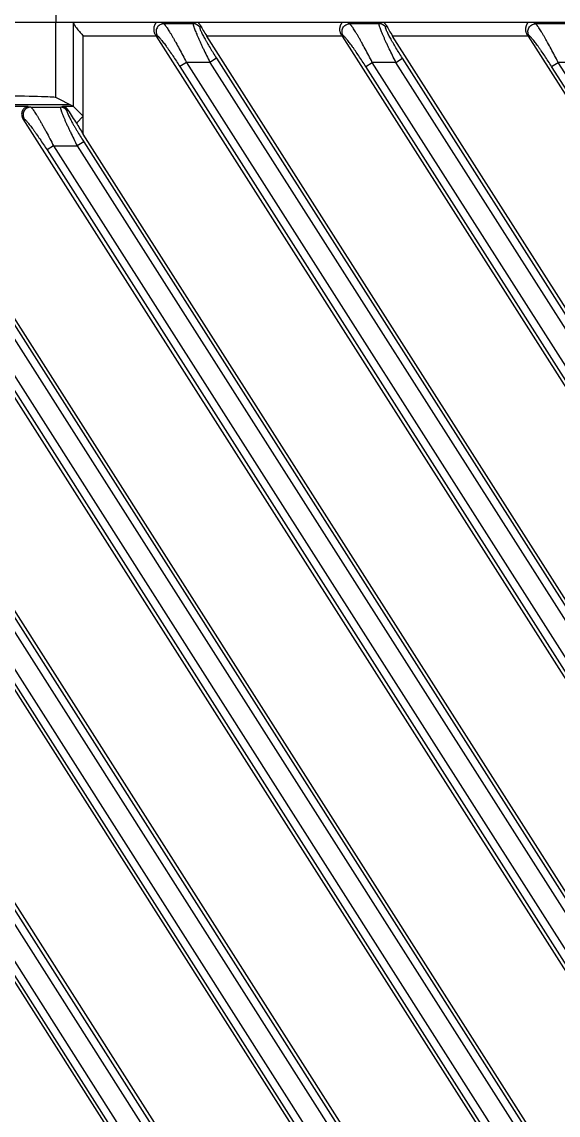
# Model space of a CAD drawing. Header units: millimetres. Extents: x 562 to 17351, y 2396 to 6995.
# Drawn here: x 15057.1 to 15084.8, y 4487.3 to 4543.8 of the extents above; entities that cross this region are included whole.
import ezdxf

# ---------------------------------------------------------------- set-up
doc = ezdxf.new("R2010")
doc.units = ezdxf.units.MM

# ---------------------------------------------------------------- blocks, each defined once
blk = doc.blocks.new('DTGCNV')
at = {"color": 7, "linetype": 'Continuous'}
for p, q in [((13316.618, 5010.197), (12716.618, 5010.197)), ((13236.667, 5006.326), (13236.667, 5010.197)), ((13237.593, 5005.862), (13237.593, 5010.16)), ((13242.142, 5010.197), (13242.25, 5010.138)), ((13243.773, 5010.138), (13242.25, 5010.138)), ((13243.806, 5010.197), (13243.773, 5010.138)), ((13244.154, 5010.035), (13244.109, 5009.954)), ((13251.854, 5010.138), (13251.746, 5010.197)), ((13253.377, 5010.138), (13251.854, 5010.138)), ((13253.377, 5010.138), (13253.41, 5010.197)), ((13253.758, 5010.035), (13253.714, 5009.954)), ((13261.458, 5010.138), (13261.35, 5010.197)), ((13262.982, 5010.138), (13261.458, 5010.138)), ((13241.862, 5009.497), (13238.093, 5009.497)), ((13238.093, 5004.433), (13238.093, 5009.497)), ((13241.805, 5009.585), (13241.914, 5009.526)), ((13241.862, 5009.497), (13311.536, 4900.131)), ((13251.466, 5009.497), (13244.47, 5009.497)), ((13312.208, 4903.17), (13244.47, 5009.497)), ((13251.518, 5009.526), (13251.409, 5009.585)), ((13251.466, 5009.497), (13315.884, 4908.381)), ((13261.07, 5009.497), (13254.074, 5009.497)), ((13315.918, 4912.422), (13254.074, 5009.497)), ((13261.122, 5009.526), (13261.013, 5009.585)), ((13261.07, 5009.497), (13275.146, 4987.402)), ((13244.973, 5008.36), (13244.637, 5008.146)), ((13244.973, 5008.36), (13310.593, 4905.357)), ((13254.241, 5008.146), (13254.577, 5008.36)), ((13314.903, 4913.668), (13254.577, 5008.36)), ((13243.417, 5008.146), (13243.081, 5007.932)), ((13243.081, 5007.932), (13309.921, 4903.013)), ((13244.637, 5008.146), (13243.417, 5008.146)), ((13243.417, 5008.146), (13310.257, 4903.227)), ((13244.637, 5008.146), (13310.257, 4905.143)), ((13252.685, 5007.932), (13253.021, 5008.146)), ((13314.231, 4911.324), (13252.685, 5007.932)), ((13254.241, 5008.146), (13253.021, 5008.146)), ((13314.567, 4911.538), (13253.021, 5008.146)), ((13314.567, 4913.454), (13254.241, 5008.146)), ((13262.289, 5007.932), (13262.625, 5008.146)), ((13275.49, 4987.21), (13262.289, 5007.932)), ((13263.845, 5008.146), (13262.625, 5008.146)), ((13275.826, 4987.424), (13262.625, 5008.146)), ((13237.593, 5005.863), (13236.667, 5006.326)), ((13237.419, 5005.95), (13179.817, 5005.95)), ((13235.252, 5005.863), (13227.408, 5005.863)), ((13235.252, 5005.863), (13235.377, 5005.836)), ((13235.377, 5005.836), (13236.921, 5005.836)), ((13236.921, 5005.836), (13237.012, 5005.863)), ((13237.593, 5005.863), (13237.012, 5005.863)), ((13237.317, 5005.668), (13237.257, 5005.65)), ((13238.093, 5005.363), (13237.593, 5005.862)), ((13206.16, 5005.237), (13315.884, 4833.005)), ((13315.918, 4837.045), (13208.688, 5005.363)), ((13215.764, 5005.237), (13315.884, 4848.08)), ((13315.918, 4852.12), (13218.292, 5005.363)), ((13225.368, 5005.237), (13311.536, 4869.98)), ((13311.784, 4873.685), (13227.896, 5005.363)), ((13234.972, 5005.237), (13235.041, 5005.222)), ((13234.972, 5005.237), (13311.536, 4885.056)), ((13237.74, 5005.01), (13238.093, 5005.363)), ((13312.208, 4888.095), (13238.093, 5004.433)), ((13314.567, 4836.161), (13207.746, 5003.836)), ((13314.567, 4838.077), (13208.966, 5003.836)), ((13314.903, 4838.291), (13209.302, 5004.051)), ((13314.567, 4851.236), (13217.35, 5003.836)), ((13314.567, 4853.152), (13218.571, 5003.836)), ((13314.903, 4853.366), (13218.907, 5004.051)), ((13226.954, 5003.836), (13310.257, 4873.076)), ((13228.175, 5003.836), (13310.257, 4874.992)), ((13228.511, 5004.051), (13310.593, 4875.206)), ((13236.558, 5003.836), (13236.222, 5003.622)), ((13236.558, 5003.836), (13237.779, 5003.836)), ((13236.558, 5003.836), (13310.257, 4888.152)), ((13238.115, 5004.051), (13237.779, 5003.836)), ((13237.779, 5003.836), (13310.257, 4890.068)), ((13238.115, 5004.051), (13310.593, 4890.282)), ((13314.231, 4835.947), (13207.41, 5003.622)), ((13314.231, 4851.022), (13217.014, 5003.622)), ((13226.618, 5003.622), (13309.921, 4872.862)), ((13236.222, 5003.622), (13309.921, 4887.937)), ((13236.667, 4676.569), (13236.667, 4672.697)), ((13316.618, 4672.697), (12717.118, 4672.697))]:
    blk.add_line(p, q, dxfattribs=at)
for centre, radius, start, end in [((13243.772, 5009.737), 0.402, 32.7568, 89.7432), ((13253.376, 5009.737), 0.402, 32.7568, 89.7432), ((13236.92, 5005.437), 0.399, 32.3207, 89.8089)]:
    blk.add_arc(centre, radius, start, end, dxfattribs=at)
for centre, major_axis, ratio, start_param, end_param in [((13237.582, 5009.497), (0, 0.7), 0.052408, -0.329, 0), ((13244.543, 5009.497), (-0.449, 0.699), 0.073624, 0.647746, 1.523567), ((13254.147, 5009.497), (-0.449, 0.699), 0.073624, 0.647746, 1.523567), ((13241.789, 5009.497), (-0.449, 0.699), 0.073624, -1.618026, -1.492115), ((13251.393, 5009.497), (-0.449, 0.699), 0.073624, -1.618026, -1.492115), ((13260.997, 5009.497), (-0.449, 0.699), 0.073624, -1.618026, -1.492115), ((13233.671, 5006.322), (3, 0), 0.026186, 0.05236, 1.570796), ((13237.552, 5005.363), (-0.321, 0.499), 0.073624, 0.868345, 2.307035), ((13237.592, 5005.363), (0, 0.5), 0.052408, -0.05236, -0.02618), ((13235.312, 5005.45), (0.394, -0.086), 0.992492, -2.706869, -2.364001), ((13238.093, 5004.514), (-0.499, 0.789), 0.046753, 0.861144, 1.644612), ((13237.582, 4673.397), (0, 0.7), 0.052408, -3.141593, -2.812592)]:
    blk.add_ellipse(centre, major_axis=major_axis, ratio=ratio, start_param=start_param, end_param=end_param, dxfattribs=at)
for points, knots in [([(13237.593, 5010.16), (13237.594, 5010.156), (13237.596, 5010.148), (13237.6, 5010.136), (13237.606, 5010.123), (13237.616, 5010.102), (13237.632, 5010.075), (13237.655, 5010.04), (13237.682, 5010.002), (13237.723, 5009.947), (13237.779, 5009.874), (13237.853, 5009.784), (13237.93, 5009.69), (13238.011, 5009.594), (13238.065, 5009.53), (13238.093, 5009.497)], [0, 0, 0, 0, 0.013463, 0.028958, 0.046471, 0.065932, 0.110248, 0.160922, 0.216933, 0.277361, 0.408429, 0.549248, 0.696374, 0.84732, 1, 1, 1, 1]), ([(13241.816, 5010.197), (13241.819, 5010.197), (13241.823, 5010.197), (13241.828, 5010.196), (13241.831, 5010.195), (13241.833, 5010.193), (13241.835, 5010.19), (13241.836, 5010.186), (13241.836, 5010.182), (13241.835, 5010.177), (13241.832, 5010.17), (13241.827, 5010.161), (13241.821, 5010.15), (13241.814, 5010.138), (13241.807, 5010.125), (13241.799, 5010.111), (13241.787, 5010.089), (13241.773, 5010.059), (13241.758, 5010.02), (13241.744, 5009.975), (13241.735, 5009.927), (13241.729, 5009.874), (13241.729, 5009.818), (13241.736, 5009.759), (13241.75, 5009.699), (13241.773, 5009.64), (13241.794, 5009.603), (13241.805, 5009.585)], [0, 0, 0, 0, 0.012577, 0.017811, 0.022415, 0.026524, 0.030371, 0.038422, 0.043171, 0.048577, 0.06156, 0.077442, 0.095999, 0.116978, 0.140127, 0.165209, 0.192065, 0.250601, 0.315018, 0.384942, 0.460136, 0.540384, 0.625394, 0.714676, 0.807485, 0.902935, 1, 1, 1, 1]), ([(13242.25, 5010.138), (13242.215, 5010.138), (13242.145, 5010.127), (13242.047, 5010.085), (13241.964, 5010.018), (13241.901, 5009.931), (13241.862, 5009.832), (13241.85, 5009.725), (13241.866, 5009.62), (13241.895, 5009.555), (13241.914, 5009.526)], [0, 0, 0, 0, 0.124309, 0.249137, 0.374435, 0.5, 0.625565, 0.750863, 0.875691, 1, 1, 1, 1]), ([(13242.25, 5010.138), (13242.255, 5010.135), (13242.265, 5010.126), (13242.281, 5010.11), (13242.299, 5010.09), (13242.32, 5010.064), (13242.343, 5010.035), (13242.378, 5009.987), (13242.425, 5009.917), (13242.487, 5009.822), (13242.555, 5009.713), (13242.629, 5009.592), (13242.707, 5009.459), (13242.789, 5009.316), (13242.905, 5009.111), (13243.054, 5008.838), (13243.236, 5008.498), (13243.356, 5008.264), (13243.417, 5008.146)], [0, 0, 0, 0, 0.007664, 0.017477, 0.029447, 0.043543, 0.059716, 0.077906, 0.120046, 0.169342, 0.22513, 0.286734, 0.353486, 0.424739, 0.49987, 0.659399, 0.827544, 1, 1, 1, 1]), ([(13243.773, 5010.138), (13243.773, 5010.137), (13243.772, 5010.133), (13243.77, 5010.124), (13243.771, 5010.11), (13243.773, 5010.09), (13243.778, 5010.065), (13243.786, 5010.036), (13243.8, 5009.987), (13243.823, 5009.917), (13243.858, 5009.821), (13243.902, 5009.711), (13243.953, 5009.588), (13244.011, 5009.454), (13244.075, 5009.31), (13244.144, 5009.157), (13244.219, 5008.998), (13244.324, 5008.776), (13244.463, 5008.491), (13244.578, 5008.262), (13244.637, 5008.146)], [0, 0, 0, 0, 0.002337, 0.005141, 0.012309, 0.021692, 0.033343, 0.047262, 0.063422, 0.102249, 0.149298, 0.203902, 0.265312, 0.332745, 0.405412, 0.48254, 0.563386, 0.647245, 0.821366, 1, 1, 1, 1]), ([(13244.154, 5010.035), (13244.148, 5010.047), (13244.134, 5010.07), (13244.113, 5010.102), (13244.095, 5010.126), (13244.082, 5010.142), (13244.072, 5010.153), (13244.064, 5010.163), (13244.056, 5010.172), (13244.051, 5010.179), (13244.047, 5010.185), (13244.045, 5010.189), (13244.044, 5010.191), (13244.044, 5010.194), (13244.045, 5010.196), (13244.047, 5010.197), (13244.049, 5010.197), (13244.051, 5010.197), (13244.052, 5010.197)], [0, 0, 0, 0, 0.204317, 0.392896, 0.563403, 0.640806, 0.712092, 0.776327, 0.832529, 0.879525, 0.916233, 0.930591, 0.942394, 0.959733, 0.967501, 0.976309, 0.987004, 1, 1, 1, 1]), ([(13251.42, 5010.197), (13251.423, 5010.197), (13251.427, 5010.197), (13251.432, 5010.196), (13251.435, 5010.195), (13251.437, 5010.193), (13251.439, 5010.19), (13251.44, 5010.186), (13251.44, 5010.182), (13251.439, 5010.177), (13251.436, 5010.17), (13251.431, 5010.161), (13251.425, 5010.15), (13251.418, 5010.138), (13251.411, 5010.125), (13251.403, 5010.111), (13251.391, 5010.089), (13251.377, 5010.059), (13251.362, 5010.02), (13251.349, 5009.975), (13251.339, 5009.927), (13251.333, 5009.874), (13251.333, 5009.818), (13251.34, 5009.759), (13251.354, 5009.699), (13251.377, 5009.64), (13251.398, 5009.603), (13251.409, 5009.585)], [0, 0, 0, 0, 0.012577, 0.017811, 0.022415, 0.026524, 0.030371, 0.038422, 0.043171, 0.048577, 0.06156, 0.077442, 0.095999, 0.116978, 0.140127, 0.165209, 0.192065, 0.250601, 0.315018, 0.384942, 0.460136, 0.540384, 0.625394, 0.714676, 0.807485, 0.902935, 1, 1, 1, 1]), ([(13251.518, 5009.526), (13251.499, 5009.555), (13251.47, 5009.62), (13251.454, 5009.725), (13251.466, 5009.832), (13251.505, 5009.931), (13251.568, 5010.018), (13251.651, 5010.085), (13251.749, 5010.127), (13251.819, 5010.138), (13251.854, 5010.138)], [0, 0, 0, 0, 0.124309, 0.249137, 0.374435, 0.5, 0.625565, 0.750863, 0.875691, 1, 1, 1, 1]), ([(13253.021, 5008.146), (13252.96, 5008.264), (13252.84, 5008.498), (13252.658, 5008.838), (13252.509, 5009.111), (13252.393, 5009.316), (13252.311, 5009.459), (13252.233, 5009.592), (13252.16, 5009.713), (13252.091, 5009.822), (13252.03, 5009.917), (13251.982, 5009.987), (13251.947, 5010.035), (13251.924, 5010.064), (13251.904, 5010.09), (13251.885, 5010.11), (13251.869, 5010.126), (13251.859, 5010.135), (13251.854, 5010.138)], [0, 0, 0, 0, 0.172457, 0.340604, 0.500133, 0.575264, 0.646516, 0.713267, 0.77487, 0.830657, 0.879953, 0.922093, 0.940283, 0.956456, 0.970552, 0.982522, 0.992336, 1, 1, 1, 1]), ([(13254.241, 5008.146), (13254.182, 5008.262), (13254.067, 5008.491), (13253.928, 5008.776), (13253.823, 5008.998), (13253.749, 5009.157), (13253.679, 5009.31), (13253.615, 5009.454), (13253.557, 5009.588), (13253.506, 5009.711), (13253.462, 5009.821), (13253.427, 5009.917), (13253.404, 5009.987), (13253.39, 5010.036), (13253.382, 5010.065), (13253.377, 5010.09), (13253.375, 5010.11), (13253.374, 5010.124), (13253.376, 5010.133), (13253.377, 5010.137), (13253.377, 5010.138)], [0, 0, 0, 0, 0.17863, 0.352747, 0.436605, 0.51745, 0.594578, 0.667244, 0.734677, 0.796087, 0.850691, 0.897742, 0.936571, 0.952732, 0.966652, 0.978305, 0.98769, 0.994858, 0.997662, 1, 1, 1, 1]), ([(13253.758, 5010.035), (13253.752, 5010.047), (13253.739, 5010.07), (13253.717, 5010.102), (13253.699, 5010.126), (13253.686, 5010.142), (13253.676, 5010.153), (13253.668, 5010.163), (13253.66, 5010.172), (13253.655, 5010.179), (13253.651, 5010.185), (13253.649, 5010.189), (13253.648, 5010.191), (13253.648, 5010.194), (13253.649, 5010.196), (13253.651, 5010.197), (13253.653, 5010.197), (13253.655, 5010.197), (13253.656, 5010.197)], [0, 0, 0, 0, 0.204317, 0.392896, 0.563403, 0.640806, 0.712092, 0.776327, 0.832529, 0.879525, 0.916233, 0.930591, 0.942394, 0.959733, 0.967501, 0.976309, 0.987004, 1, 1, 1, 1]), ([(13261.025, 5010.197), (13261.027, 5010.197), (13261.031, 5010.197), (13261.036, 5010.196), (13261.039, 5010.195), (13261.041, 5010.193), (13261.043, 5010.19), (13261.044, 5010.186), (13261.044, 5010.182), (13261.043, 5010.177), (13261.04, 5010.17), (13261.035, 5010.161), (13261.029, 5010.15), (13261.022, 5010.138), (13261.015, 5010.125), (13261.007, 5010.111), (13260.995, 5010.089), (13260.981, 5010.059), (13260.966, 5010.02), (13260.953, 5009.975), (13260.943, 5009.927), (13260.937, 5009.874), (13260.937, 5009.818), (13260.944, 5009.759), (13260.959, 5009.699), (13260.981, 5009.64), (13261.002, 5009.603), (13261.013, 5009.585)], [0, 0, 0, 0, 0.012577, 0.017811, 0.022415, 0.026524, 0.030371, 0.038422, 0.043171, 0.048577, 0.06156, 0.077442, 0.095999, 0.116978, 0.140127, 0.165209, 0.192065, 0.250601, 0.315018, 0.384942, 0.460136, 0.540384, 0.625394, 0.714676, 0.807485, 0.902935, 1, 1, 1, 1]), ([(13261.122, 5009.526), (13261.103, 5009.555), (13261.074, 5009.62), (13261.058, 5009.725), (13261.07, 5009.832), (13261.109, 5009.931), (13261.172, 5010.018), (13261.255, 5010.085), (13261.353, 5010.127), (13261.423, 5010.138), (13261.458, 5010.138)], [0, 0, 0, 0, 0.124309, 0.249137, 0.374435, 0.5, 0.625565, 0.750863, 0.875691, 1, 1, 1, 1]), ([(13262.625, 5008.146), (13262.564, 5008.264), (13262.444, 5008.498), (13262.263, 5008.838), (13262.113, 5009.111), (13261.997, 5009.316), (13261.915, 5009.459), (13261.837, 5009.592), (13261.764, 5009.713), (13261.696, 5009.822), (13261.634, 5009.917), (13261.586, 5009.987), (13261.551, 5010.035), (13261.528, 5010.064), (13261.508, 5010.09), (13261.489, 5010.11), (13261.473, 5010.126), (13261.463, 5010.135), (13261.458, 5010.138)], [0, 0, 0, 0, 0.172457, 0.340604, 0.500133, 0.575264, 0.646516, 0.713267, 0.77487, 0.830657, 0.879953, 0.922093, 0.940283, 0.956456, 0.970552, 0.982522, 0.992336, 1, 1, 1, 1]), ([(13241.914, 5009.526), (13241.919, 5009.523), (13241.929, 5009.516), (13241.946, 5009.502), (13241.965, 5009.485), (13241.987, 5009.464), (13242.01, 5009.439), (13242.046, 5009.4), (13242.095, 5009.342), (13242.158, 5009.264), (13242.228, 5009.175), (13242.302, 5009.076), (13242.38, 5008.97), (13242.462, 5008.856), (13242.577, 5008.693), (13242.724, 5008.477), (13242.902, 5008.209), (13243.021, 5008.025), (13243.081, 5007.932)], [0, 0, 0, 0, 0.008615, 0.019455, 0.032505, 0.047714, 0.065009, 0.084305, 0.128526, 0.179599, 0.236742, 0.299202, 0.366274, 0.437309, 0.511707, 0.668418, 0.832402, 1, 1, 1, 1]), ([(13244.109, 5009.954), (13244.108, 5009.951), (13244.107, 5009.946), (13244.106, 5009.939), (13244.107, 5009.929), (13244.11, 5009.914), (13244.115, 5009.893), (13244.123, 5009.868), (13244.133, 5009.84), (13244.146, 5009.808), (13244.167, 5009.759), (13244.199, 5009.69), (13244.244, 5009.6), (13244.296, 5009.5), (13244.355, 5009.391), (13244.42, 5009.275), (13244.515, 5009.109), (13244.642, 5008.894), (13244.804, 5008.629), (13244.916, 5008.45), (13244.973, 5008.36)], [0, 0, 0, 0, 0.005131, 0.008428, 0.012271, 0.021684, 0.033464, 0.047622, 0.064124, 0.082905, 0.10389, 0.152077, 0.207846, 0.270293, 0.338506, 0.411613, 0.488798, 0.652475, 0.824325, 1, 1, 1, 1]), ([(13252.685, 5007.932), (13252.625, 5008.025), (13252.506, 5008.209), (13252.328, 5008.477), (13252.181, 5008.693), (13252.066, 5008.856), (13251.984, 5008.97), (13251.906, 5009.076), (13251.832, 5009.175), (13251.762, 5009.264), (13251.699, 5009.342), (13251.65, 5009.4), (13251.614, 5009.439), (13251.591, 5009.464), (13251.569, 5009.485), (13251.55, 5009.502), (13251.533, 5009.516), (13251.523, 5009.523), (13251.518, 5009.526)], [0, 0, 0, 0, 0.1676, 0.331584, 0.488296, 0.562693, 0.633727, 0.700799, 0.763258, 0.8204, 0.871473, 0.915693, 0.93499, 0.952285, 0.967494, 0.980544, 0.991384, 1, 1, 1, 1]), ([(13254.577, 5008.36), (13254.52, 5008.45), (13254.408, 5008.629), (13254.246, 5008.894), (13254.119, 5009.109), (13254.024, 5009.275), (13253.959, 5009.391), (13253.901, 5009.5), (13253.848, 5009.6), (13253.803, 5009.69), (13253.771, 5009.759), (13253.75, 5009.808), (13253.737, 5009.84), (13253.727, 5009.868), (13253.719, 5009.893), (13253.714, 5009.914), (13253.711, 5009.929), (13253.711, 5009.939), (13253.711, 5009.946), (13253.712, 5009.951), (13253.714, 5009.954)], [0, 0, 0, 0, 0.175673, 0.347519, 0.511196, 0.588381, 0.661487, 0.7297, 0.792145, 0.847915, 0.896102, 0.917087, 0.935869, 0.952372, 0.966531, 0.978313, 0.987727, 0.991571, 0.994868, 1, 1, 1, 1]), ([(13262.289, 5007.932), (13262.229, 5008.025), (13262.11, 5008.209), (13261.932, 5008.477), (13261.785, 5008.693), (13261.67, 5008.856), (13261.588, 5008.97), (13261.51, 5009.076), (13261.436, 5009.175), (13261.367, 5009.264), (13261.303, 5009.342), (13261.254, 5009.4), (13261.218, 5009.439), (13261.195, 5009.464), (13261.173, 5009.485), (13261.154, 5009.502), (13261.137, 5009.516), (13261.127, 5009.523), (13261.122, 5009.526)], [0, 0, 0, 0, 0.1676, 0.331584, 0.488296, 0.562693, 0.633727, 0.700799, 0.763258, 0.8204, 0.871473, 0.915693, 0.93499, 0.952285, 0.967494, 0.980544, 0.991384, 1, 1, 1, 1]), ([(13235.252, 5005.863), (13235.23, 5005.862), (13235.184, 5005.856), (13235.118, 5005.831), (13235.056, 5005.79), (13235.009, 5005.744), (13234.977, 5005.699), (13234.946, 5005.647), (13234.918, 5005.57), (13234.904, 5005.469), (13234.911, 5005.398), (13234.919, 5005.363)], [0, 0, 0, 0, 0.098793, 0.200838, 0.308654, 0.424788, 0.486837, 0.551839, 0.69107, 0.841979, 1, 1, 1, 1]), ([(13235.377, 5005.836), (13235.342, 5005.836), (13235.271, 5005.826), (13235.173, 5005.784), (13235.089, 5005.717), (13235.026, 5005.63), (13234.987, 5005.53), (13234.976, 5005.423), (13234.993, 5005.317), (13235.023, 5005.252), (13235.041, 5005.222)], [0, 0, 0, 0, 0.124488, 0.249166, 0.374099, 0.499253, 0.624543, 0.749843, 0.875021, 1, 1, 1, 1]), ([(13235.377, 5005.836), (13235.379, 5005.835), (13235.383, 5005.834), (13235.389, 5005.83), (13235.396, 5005.825), (13235.406, 5005.817), (13235.421, 5005.803), (13235.439, 5005.782), (13235.461, 5005.756), (13235.494, 5005.712), (13235.541, 5005.646), (13235.602, 5005.554), (13235.67, 5005.447), (13235.745, 5005.325), (13235.824, 5005.191), (13235.908, 5005.046), (13235.996, 5004.891), (13236.086, 5004.728), (13236.212, 5004.499), (13236.37, 5004.201), (13236.495, 5003.959), (13236.558, 5003.836)], [0, 0, 0, 0, 0.002443, 0.00539, 0.00888, 0.012933, 0.022763, 0.034902, 0.049322, 0.065972, 0.105666, 0.15334, 0.20827, 0.269706, 0.336901, 0.409127, 0.485683, 0.565896, 0.649126, 0.822164, 1, 1, 1, 1]), ([(13236.921, 5005.836), (13236.92, 5005.835), (13236.918, 5005.834), (13236.915, 5005.83), (13236.913, 5005.826), (13236.912, 5005.82), (13236.912, 5005.813), (13236.912, 5005.801), (13236.914, 5005.782), (13236.919, 5005.757), (13236.927, 5005.726), (13236.937, 5005.691), (13236.95, 5005.652), (13236.965, 5005.607), (13236.982, 5005.559), (13237.002, 5005.506), (13237.032, 5005.429), (13237.076, 5005.323), (13237.134, 5005.187), (13237.198, 5005.04), (13237.269, 5004.884), (13237.345, 5004.72), (13237.454, 5004.49), (13237.598, 5004.194), (13237.717, 5003.957), (13237.779, 5003.836)], [0, 0, 0, 0, 0.001715, 0.003601, 0.005845, 0.008561, 0.011814, 0.015641, 0.025078, 0.036953, 0.051266, 0.067987, 0.087062, 0.108422, 0.131985, 0.15766, 0.185349, 0.24635, 0.314125, 0.38779, 0.466476, 0.549343, 0.635595, 0.815274, 1, 1, 1, 1]), ([(13237.317, 5005.668), (13237.299, 5005.699), (13237.259, 5005.754), (13237.182, 5005.815), (13237.099, 5005.852), (13237.04, 5005.862), (13237.012, 5005.863)], [0, 0, 0, 0, 0.280934, 0.535713, 0.772708, 1, 1, 1, 1]), ([(13237.257, 5005.65), (13237.256, 5005.65), (13237.254, 5005.649), (13237.251, 5005.646), (13237.249, 5005.642), (13237.248, 5005.637), (13237.248, 5005.631), (13237.248, 5005.621), (13237.251, 5005.605), (13237.256, 5005.584), (13237.264, 5005.558), (13237.275, 5005.529), (13237.289, 5005.496), (13237.304, 5005.459), (13237.323, 5005.419), (13237.343, 5005.376), (13237.375, 5005.312), (13237.419, 5005.225), (13237.478, 5005.115), (13237.544, 5004.997), (13237.615, 5004.872), (13237.69, 5004.742), (13237.798, 5004.561), (13237.939, 5004.329), (13238.055, 5004.144), (13238.115, 5004.051)], [0, 0, 0, 0, 0.001994, 0.004038, 0.006351, 0.00909, 0.012351, 0.016189, 0.025702, 0.037754, 0.052355, 0.069469, 0.089026, 0.110935, 0.135092, 0.161381, 0.189681, 0.251803, 0.320443, 0.394611, 0.473381, 0.555899, 0.641393, 0.818563, 1, 1, 1, 1]), ([(13235.041, 5005.222), (13235.043, 5005.221), (13235.047, 5005.22), (13235.056, 5005.216), (13235.069, 5005.208), (13235.086, 5005.194), (13235.106, 5005.176), (13235.128, 5005.154), (13235.163, 5005.118), (13235.211, 5005.063), (13235.273, 5004.987), (13235.343, 5004.899), (13235.418, 5004.801), (13235.498, 5004.692), (13235.582, 5004.576), (13235.7, 5004.409), (13235.852, 5004.187), (13236.037, 5003.909), (13236.16, 5003.719), (13236.222, 5003.622)], [0, 0, 0, 0, 0.002893, 0.006322, 0.014899, 0.025845, 0.039152, 0.054766, 0.072609, 0.114587, 0.164252, 0.220735, 0.283185, 0.350804, 0.422853, 0.498652, 0.659054, 0.827524, 1, 1, 1, 1])]:
    blk.add_open_spline(points, degree=3, knots=knots, dxfattribs=at)
blk = doc.blocks.new('*U61')
blk.add_blockref('DTGCNV', (-13016.618, -4845.197))
blk = doc.blocks.new('*U62')
at = {"color": 0, "linetype": 'ByBlock', "lineweight": -2, "transparency": 16777216}
for p in [(2400, 675), (2400, 337.5)]:
    blk.add_blockref('*U61', p, dxfattribs=at)

msp = doc.modelspace()

# ---------------------------------------------------------------- block references
msp.add_blockref('*U62', (12438.816, 4041.217))

doc.saveas('drawing.dxf')
